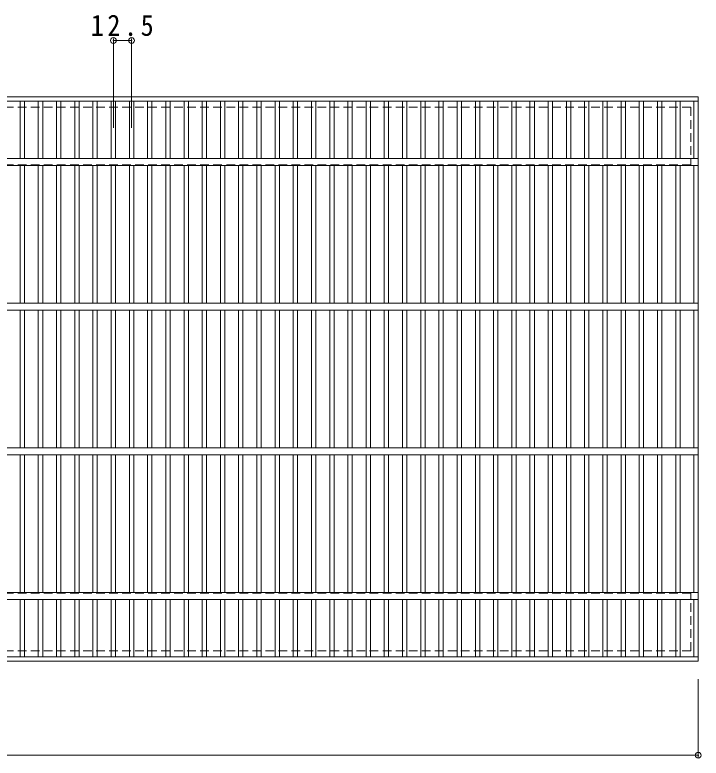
# Model space of a CAD drawing. Units: millimetres, scale not verified. Extents: x -799 to 892, y -682 to 563.
# Drawn here: x -272 to 202, y -60 to 454 of the extents above; entities that cross this region are included whole.
import ezdxf

# ---------------------------------------------------------------- set-up
doc = ezdxf.new("R2010")
doc.units = ezdxf.units.MM
doc.header["$LTSCALE"] = 5
doc.header["$PDMODE"] = 32
doc.header["$PDSIZE"] = 4
doc.linetypes.add('DASHED1', pattern=[1.8, 1.2, -0.6])
for name, color, linetype, lineweight in [('A-1_ピット', 2, 'Continuous', 9), ('A-2_蓋', 3, 'Continuous', 9), ('A-4_寸法', 7, 'Continuous', 9)]:
    doc.layers.add(name, color=color, linetype=linetype, lineweight=lineweight)
doc.styles.add('ＭＳ ゴシック', font='')
doc.styles.get('ＭＳ ゴシック').set_extended_font_data('MS Gothic')

msp = doc.modelspace()

# ---------------------------------------------------------------- linework, layer by layer
at = {"layer": 'A-1_ピット', "linetype": 'DASHED1'}
for p, q in [((-792.297, 350.205), (194.704, 350.205)), ((-792.297, 54.205), (194.704, 54.205))]:
    msp.add_line(p, q, dxfattribs=at)
for points in [[(-792.297, 390.205), (194.704, 390.205), (194.704, 350.205)], [(-792.297, 14.205), (194.704, 14.205), (194.704, 54.205)]]:
    msp.add_lwpolyline(points, dxfattribs=at)
at = {"layer": 'A-2_蓋'}
for p, q in [((-797.297, 397.205), (199.704, 397.205)), ((199.704, 397.205), (199.704, 7.205)), ((-797.297, 394.205), (199.704, 394.205)), ((-268.756, 394.205), (-268.756, 354.705)), ((-265.756, 394.205), (-265.756, 354.705)), ((-256.176, 394.205), (-256.176, 354.705)), ((-253.176, 394.205), (-253.176, 354.705)), ((-243.596, 394.205), (-243.596, 354.705)), ((-240.596, 394.205), (-240.596, 354.705)), ((-231.016, 394.205), (-231.016, 354.705)), ((-228.015, 394.205), (-228.015, 354.705)), ((-218.436, 394.205), (-218.436, 354.705)), ((-215.435, 394.205), (-215.435, 354.705)), ((-205.856, 394.205), (-205.856, 354.705)), ((-202.856, 394.205), (-202.856, 354.705)), ((-193.276, 394.205), (-193.276, 354.705)), ((-190.276, 394.205), (-190.276, 354.705)), ((-180.696, 394.205), (-180.696, 354.705)), ((-177.696, 394.205), (-177.696, 354.705)), ((-168.116, 394.205), (-168.116, 354.705)), ((-165.116, 394.205), (-165.116, 354.705)), ((-155.536, 394.205), (-155.536, 354.705)), ((-152.536, 394.205), (-152.536, 354.705)), ((-142.956, 394.205), (-142.956, 354.705)), ((-139.956, 394.205), (-139.956, 354.705)), ((-130.375, 394.205), (-130.375, 354.705)), ((-127.376, 394.205), (-127.376, 354.705)), ((-117.795, 394.205), (-117.795, 354.705)), ((-114.795, 394.205), (-114.795, 354.705)), ((-105.215, 394.205), (-105.215, 354.705)), ((-102.215, 394.205), (-102.215, 354.705)), ((-92.636, 394.205), (-92.636, 354.705)), ((-89.636, 394.205), (-89.636, 354.705)), ((-80.056, 394.205), (-80.056, 354.705)), ((-77.055, 394.205), (-77.055, 354.705)), ((-67.476, 394.205), (-67.476, 354.705)), ((-64.475, 394.205), (-64.475, 354.705)), ((-54.896, 394.205), (-54.896, 354.705)), ((-51.895, 394.205), (-51.895, 354.705)), ((-42.316, 394.205), (-42.316, 354.705)), ((-39.315, 394.205), (-39.315, 354.705)), ((-29.736, 394.205), (-29.736, 354.705)), ((-26.735, 394.205), (-26.735, 354.705)), ((-17.156, 394.205), (-17.156, 354.705)), ((-14.156, 394.205), (-14.156, 354.705)), ((-4.575, 394.205), (-4.575, 354.705)), ((-1.575, 394.205), (-1.575, 354.705)), ((8.005, 394.205), (8.005, 354.705)), ((11.005, 394.205), (11.005, 354.705)), ((20.585, 394.205), (20.585, 354.705)), ((23.585, 394.205), (23.585, 354.705)), ((33.165, 394.205), (33.165, 354.705)), ((36.165, 394.205), (36.165, 354.705)), ((45.744, 394.205), (45.744, 354.705)), ((48.744, 394.205), (48.744, 354.705)), ((58.324, 394.205), (58.324, 354.705)), ((61.324, 394.205), (61.324, 354.705)), ((70.904, 394.205), (70.904, 354.705)), ((73.904, 394.205), (73.904, 354.705)), ((83.484, 394.205), (83.484, 354.705)), ((86.484, 394.205), (86.484, 354.705)), ((96.064, 394.205), (96.064, 354.705)), ((99.064, 394.205), (99.064, 354.705)), ((108.644, 394.205), (108.644, 354.705)), ((111.644, 394.205), (111.644, 354.705)), ((121.225, 394.205), (121.225, 354.705)), ((124.225, 394.205), (124.225, 354.705)), ((133.805, 394.205), (133.805, 354.705)), ((136.805, 394.205), (136.805, 354.705)), ((146.385, 394.205), (146.385, 354.705)), ((149.385, 394.205), (149.385, 354.705)), ((158.965, 394.205), (158.965, 354.705)), ((161.964, 394.205), (161.964, 354.705)), ((171.545, 394.205), (171.545, 354.705)), ((174.545, 394.205), (174.545, 354.705)), ((184.125, 394.205), (184.125, 354.705)), ((187.124, 394.205), (187.124, 354.705)), ((196.705, 394.205), (196.705, 354.705)), ((-797.297, 354.705), (199.704, 354.705)), ((-797.297, 349.705), (199.704, 349.705)), ((-268.756, 349.705), (-268.756, 254.705)), ((-265.756, 349.705), (-265.756, 254.705)), ((-256.176, 349.705), (-256.176, 254.705)), ((-253.176, 349.705), (-253.176, 254.705)), ((-243.596, 349.705), (-243.596, 254.705)), ((-240.596, 349.705), (-240.596, 254.705)), ((-231.016, 349.705), (-231.016, 254.705)), ((-228.015, 349.705), (-228.015, 254.705)), ((-218.436, 349.705), (-218.436, 254.705)), ((-215.435, 349.705), (-215.435, 254.705)), ((-205.856, 349.705), (-205.856, 254.705)), ((-202.856, 349.705), (-202.856, 254.705)), ((-193.276, 349.705), (-193.276, 254.705)), ((-190.276, 349.705), (-190.276, 254.705)), ((-180.696, 349.705), (-180.696, 254.705)), ((-177.696, 349.705), (-177.696, 254.705)), ((-168.116, 349.705), (-168.116, 254.705)), ((-165.116, 349.705), (-165.116, 254.705)), ((-155.536, 349.705), (-155.536, 254.705)), ((-152.536, 349.705), (-152.536, 254.705)), ((-142.956, 349.705), (-142.956, 254.705)), ((-139.956, 349.705), (-139.956, 254.705)), ((-130.375, 349.705), (-130.375, 254.705)), ((-127.376, 349.705), (-127.376, 254.705)), ((-117.795, 349.705), (-117.795, 254.705)), ((-114.795, 349.705), (-114.795, 254.705)), ((-105.215, 349.705), (-105.215, 254.705)), ((-102.215, 349.705), (-102.215, 254.705)), ((-92.636, 349.705), (-92.636, 254.705)), ((-89.636, 349.705), (-89.636, 254.705)), ((-80.056, 349.705), (-80.056, 254.705)), ((-77.055, 349.705), (-77.055, 254.705)), ((-67.476, 349.705), (-67.476, 254.705)), ((-64.475, 349.705), (-64.475, 254.705)), ((-54.896, 349.705), (-54.896, 254.705)), ((-51.895, 349.705), (-51.895, 254.705)), ((-42.316, 349.705), (-42.316, 254.705)), ((-39.315, 349.705), (-39.315, 254.705)), ((-29.736, 349.705), (-29.736, 254.705)), ((-26.735, 349.705), (-26.735, 254.705)), ((-17.156, 349.705), (-17.156, 254.705)), ((-14.156, 349.705), (-14.156, 254.705)), ((-4.575, 349.705), (-4.575, 254.705)), ((-1.575, 349.705), (-1.575, 254.705)), ((8.005, 349.705), (8.005, 254.705)), ((11.005, 349.705), (11.005, 254.705)), ((20.585, 349.705), (20.585, 254.705)), ((23.585, 349.705), (23.585, 254.705)), ((33.165, 349.705), (33.165, 254.705)), ((36.165, 349.705), (36.165, 254.705)), ((45.744, 349.705), (45.744, 254.705)), ((48.744, 349.705), (48.744, 254.705)), ((58.324, 349.705), (58.324, 254.705)), ((61.324, 349.705), (61.324, 254.705)), ((70.904, 349.705), (70.904, 254.705)), ((73.904, 349.705), (73.904, 254.705)), ((83.484, 349.705), (83.484, 254.705)), ((86.484, 349.705), (86.484, 254.705)), ((96.064, 349.705), (96.064, 254.705)), ((99.064, 349.705), (99.064, 254.705)), ((108.644, 349.705), (108.644, 254.705)), ((111.644, 349.705), (111.644, 254.705)), ((121.225, 349.705), (121.225, 254.705)), ((124.225, 349.705), (124.225, 254.705)), ((133.805, 349.705), (133.805, 254.705)), ((136.805, 349.705), (136.805, 254.705)), ((146.385, 349.705), (146.385, 254.705)), ((149.385, 349.705), (149.385, 254.705)), ((158.965, 349.705), (158.965, 254.705)), ((161.964, 349.705), (161.964, 254.705)), ((171.545, 349.705), (171.545, 254.705)), ((174.545, 349.705), (174.545, 254.705)), ((184.125, 349.705), (184.125, 254.705)), ((187.124, 349.705), (187.124, 254.705)), ((196.705, 349.705), (196.705, 254.705)), ((-797.297, 254.705), (199.704, 254.705)), ((-797.297, 249.705), (199.704, 249.705)), ((-268.756, 249.705), (-268.756, 154.705)), ((-265.756, 249.705), (-265.756, 154.705)), ((-256.176, 249.705), (-256.176, 154.705)), ((-253.176, 249.705), (-253.176, 154.705)), ((-243.596, 249.705), (-243.596, 154.705)), ((-240.596, 249.705), (-240.596, 154.705)), ((-231.016, 249.705), (-231.016, 154.705)), ((-228.015, 249.705), (-228.015, 154.705)), ((-218.436, 249.705), (-218.436, 154.705)), ((-215.435, 249.705), (-215.435, 154.705)), ((-205.856, 249.705), (-205.856, 154.705)), ((-202.856, 249.705), (-202.856, 154.705)), ((-193.276, 249.705), (-193.276, 154.705)), ((-190.276, 249.705), (-190.276, 154.705)), ((-180.696, 249.705), (-180.696, 154.705)), ((-177.696, 249.705), (-177.696, 154.705)), ((-168.116, 249.705), (-168.116, 154.705)), ((-165.116, 249.705), (-165.116, 154.705)), ((-155.536, 249.705), (-155.536, 154.705)), ((-152.536, 249.705), (-152.536, 154.705)), ((-142.956, 249.705), (-142.956, 154.705)), ((-139.956, 249.705), (-139.956, 154.705)), ((-130.375, 249.705), (-130.375, 154.705)), ((-127.376, 249.705), (-127.376, 154.705)), ((-117.795, 249.705), (-117.795, 154.705)), ((-114.795, 249.705), (-114.795, 154.705)), ((-105.215, 249.705), (-105.215, 154.705)), ((-102.215, 249.705), (-102.215, 154.705)), ((-92.636, 249.705), (-92.636, 154.705)), ((-89.636, 249.705), (-89.636, 154.705)), ((-80.056, 249.705), (-80.056, 154.705)), ((-77.055, 249.705), (-77.055, 154.705)), ((-67.476, 249.705), (-67.476, 154.705)), ((-64.475, 249.705), (-64.475, 154.705)), ((-54.896, 249.705), (-54.896, 154.705)), ((-51.895, 249.705), (-51.895, 154.705)), ((-42.316, 249.705), (-42.316, 154.705)), ((-39.315, 249.705), (-39.315, 154.705)), ((-29.736, 249.705), (-29.736, 154.705)), ((-26.735, 249.705), (-26.735, 154.705)), ((-17.156, 249.705), (-17.156, 154.705)), ((-14.156, 249.705), (-14.156, 154.705)), ((-4.575, 249.705), (-4.575, 154.705)), ((-1.575, 249.705), (-1.575, 154.705)), ((8.005, 249.705), (8.005, 154.705)), ((11.005, 249.705), (11.005, 154.705)), ((20.585, 249.705), (20.585, 154.705)), ((23.585, 249.705), (23.585, 154.705)), ((33.165, 249.705), (33.165, 154.705)), ((36.165, 249.705), (36.165, 154.705)), ((45.744, 249.705), (45.744, 154.705)), ((48.744, 249.705), (48.744, 154.705)), ((58.324, 249.705), (58.324, 154.705)), ((61.324, 249.705), (61.324, 154.705)), ((70.904, 249.705), (70.904, 154.705)), ((73.904, 249.705), (73.904, 154.705)), ((83.484, 249.705), (83.484, 154.705)), ((86.484, 249.705), (86.484, 154.705)), ((96.064, 249.705), (96.064, 154.705)), ((99.064, 249.705), (99.064, 154.705)), ((108.644, 249.705), (108.644, 154.705)), ((111.644, 249.705), (111.644, 154.705)), ((121.225, 249.705), (121.225, 154.705)), ((124.225, 249.705), (124.225, 154.705)), ((133.805, 249.705), (133.805, 154.705)), ((136.805, 249.705), (136.805, 154.705)), ((146.385, 249.705), (146.385, 154.705)), ((149.385, 249.705), (149.385, 154.705)), ((158.965, 249.705), (158.965, 154.705)), ((161.964, 249.705), (161.964, 154.705)), ((171.545, 249.705), (171.545, 154.705)), ((174.545, 249.705), (174.545, 154.705)), ((184.125, 249.705), (184.125, 154.705)), ((187.124, 249.705), (187.124, 154.705)), ((196.705, 249.705), (196.705, 154.705)), ((-797.297, 154.705), (199.704, 154.705)), ((-797.297, 149.705), (199.704, 149.705)), ((-268.756, 149.705), (-268.756, 54.705)), ((-265.756, 149.705), (-265.756, 54.705)), ((-256.176, 149.705), (-256.176, 54.705)), ((-253.176, 149.705), (-253.176, 54.705)), ((-243.596, 149.705), (-243.596, 54.705)), ((-240.596, 149.705), (-240.596, 54.705)), ((-231.016, 149.705), (-231.016, 54.705)), ((-228.015, 149.705), (-228.015, 54.705)), ((-218.436, 149.705), (-218.436, 54.705)), ((-215.435, 149.705), (-215.435, 54.705)), ((-205.856, 149.705), (-205.856, 54.705)), ((-202.856, 149.705), (-202.856, 54.705)), ((-193.276, 149.705), (-193.276, 54.705)), ((-190.276, 149.705), (-190.276, 54.705)), ((-180.696, 149.705), (-180.696, 54.705)), ((-177.696, 149.705), (-177.696, 54.705)), ((-168.116, 149.705), (-168.116, 54.705)), ((-165.116, 149.705), (-165.116, 54.705)), ((-155.536, 149.705), (-155.536, 54.705)), ((-152.536, 149.705), (-152.536, 54.705)), ((-142.956, 149.705), (-142.956, 54.705)), ((-139.956, 149.705), (-139.956, 54.705)), ((-130.375, 149.705), (-130.375, 54.705)), ((-127.376, 149.705), (-127.376, 54.705)), ((-117.795, 149.705), (-117.795, 54.705)), ((-114.795, 149.705), (-114.795, 54.705)), ((-105.215, 149.705), (-105.215, 54.705)), ((-102.215, 149.705), (-102.215, 54.705)), ((-92.636, 149.705), (-92.636, 54.705)), ((-89.636, 149.705), (-89.636, 54.705)), ((-80.056, 149.705), (-80.056, 54.705)), ((-77.055, 149.705), (-77.055, 54.705)), ((-67.476, 149.705), (-67.476, 54.705)), ((-64.475, 149.705), (-64.475, 54.705)), ((-54.896, 149.705), (-54.896, 54.705)), ((-51.895, 149.705), (-51.895, 54.705)), ((-42.316, 149.705), (-42.316, 54.705)), ((-39.315, 149.705), (-39.315, 54.705)), ((-29.736, 149.705), (-29.736, 54.705)), ((-26.735, 149.705), (-26.735, 54.705)), ((-17.156, 149.705), (-17.156, 54.705)), ((-14.156, 149.705), (-14.156, 54.705)), ((-4.575, 149.705), (-4.575, 54.705)), ((-1.575, 149.705), (-1.575, 54.705)), ((8.005, 149.705), (8.005, 54.705)), ((11.005, 149.705), (11.005, 54.705)), ((20.585, 149.705), (20.585, 54.705)), ((23.585, 149.705), (23.585, 54.705)), ((33.165, 149.705), (33.165, 54.705)), ((36.165, 149.705), (36.165, 54.705)), ((45.744, 149.705), (45.744, 54.705)), ((48.744, 149.705), (48.744, 54.705)), ((58.324, 149.705), (58.324, 54.705)), ((61.324, 149.705), (61.324, 54.705)), ((70.904, 149.705), (70.904, 54.705)), ((73.904, 149.705), (73.904, 54.705)), ((83.484, 149.705), (83.484, 54.705)), ((86.484, 149.705), (86.484, 54.705)), ((96.064, 149.705), (96.064, 54.705)), ((99.064, 149.705), (99.064, 54.705)), ((108.644, 149.705), (108.644, 54.705)), ((111.644, 149.705), (111.644, 54.705)), ((121.225, 149.705), (121.225, 54.705)), ((124.225, 149.705), (124.225, 54.705)), ((133.805, 149.705), (133.805, 54.705)), ((136.805, 149.705), (136.805, 54.705)), ((146.385, 149.705), (146.385, 54.705)), ((149.385, 149.705), (149.385, 54.705)), ((158.965, 149.705), (158.965, 54.705)), ((161.964, 149.705), (161.964, 54.705)), ((171.545, 149.705), (171.545, 54.705)), ((174.545, 149.705), (174.545, 54.705)), ((184.125, 149.705), (184.125, 54.705)), ((187.124, 149.705), (187.124, 54.705)), ((196.705, 149.705), (196.705, 54.705)), ((-797.297, 54.705), (199.704, 54.705)), ((-797.297, 49.705), (199.704, 49.705)), ((-268.756, 49.705), (-268.756, 10.205)), ((-265.756, 49.705), (-265.756, 10.205)), ((-256.176, 49.705), (-256.176, 10.205)), ((-253.176, 49.705), (-253.176, 10.205)), ((-243.596, 49.705), (-243.596, 10.205)), ((-240.596, 49.705), (-240.596, 10.205)), ((-231.016, 49.705), (-231.016, 10.205)), ((-228.015, 49.705), (-228.015, 10.205)), ((-218.436, 49.705), (-218.436, 10.205)), ((-215.435, 49.705), (-215.435, 10.205)), ((-205.856, 49.705), (-205.856, 10.205)), ((-202.856, 49.705), (-202.856, 10.205)), ((-193.276, 49.705), (-193.276, 10.205)), ((-190.276, 49.705), (-190.276, 10.205)), ((-180.696, 49.705), (-180.696, 10.205)), ((-177.696, 49.705), (-177.696, 10.205)), ((-168.116, 49.705), (-168.116, 10.205)), ((-165.116, 49.705), (-165.116, 10.205)), ((-155.536, 49.705), (-155.536, 10.205)), ((-152.536, 49.705), (-152.536, 10.205)), ((-142.956, 49.705), (-142.956, 10.205)), ((-139.956, 49.705), (-139.956, 10.205)), ((-130.375, 49.705), (-130.375, 10.205)), ((-127.376, 49.705), (-127.376, 10.205)), ((-117.795, 49.705), (-117.795, 10.205)), ((-114.795, 49.705), (-114.795, 10.205)), ((-105.215, 49.705), (-105.215, 10.205)), ((-102.215, 49.705), (-102.215, 10.205)), ((-92.636, 49.705), (-92.636, 10.205)), ((-89.636, 49.705), (-89.636, 10.205)), ((-80.056, 49.705), (-80.056, 10.205)), ((-77.055, 49.705), (-77.055, 10.205)), ((-67.476, 49.705), (-67.476, 10.205)), ((-64.475, 49.705), (-64.475, 10.205)), ((-54.896, 49.705), (-54.896, 10.205)), ((-51.895, 49.705), (-51.895, 10.205)), ((-42.316, 49.705), (-42.316, 10.205)), ((-39.315, 49.705), (-39.315, 10.205)), ((-29.736, 49.705), (-29.736, 10.205)), ((-26.735, 49.705), (-26.735, 10.205)), ((-17.156, 49.705), (-17.156, 10.205)), ((-14.156, 49.705), (-14.156, 10.205)), ((-4.575, 49.705), (-4.575, 10.205)), ((-1.575, 49.705), (-1.575, 10.205)), ((8.005, 49.705), (8.005, 10.205)), ((11.005, 49.705), (11.005, 10.205)), ((20.585, 49.705), (20.585, 10.205)), ((23.585, 49.705), (23.585, 10.205)), ((33.165, 49.705), (33.165, 10.205)), ((36.165, 49.705), (36.165, 10.205)), ((45.744, 49.705), (45.744, 10.205)), ((48.744, 49.705), (48.744, 10.205)), ((58.324, 49.705), (58.324, 10.205)), ((61.324, 49.705), (61.324, 10.205)), ((70.904, 49.705), (70.904, 10.205)), ((73.904, 49.705), (73.904, 10.205)), ((83.484, 49.705), (83.484, 10.205)), ((86.484, 49.705), (86.484, 10.205)), ((96.064, 49.705), (96.064, 10.205)), ((99.064, 49.705), (99.064, 10.205)), ((108.644, 49.705), (108.644, 10.205)), ((111.644, 49.705), (111.644, 10.205)), ((121.225, 49.705), (121.225, 10.205)), ((124.225, 49.705), (124.225, 10.205)), ((133.805, 49.705), (133.805, 10.205)), ((136.805, 49.705), (136.805, 10.205)), ((146.385, 49.705), (146.385, 10.205)), ((149.385, 49.705), (149.385, 10.205)), ((158.965, 49.705), (158.965, 10.205)), ((161.964, 49.705), (161.964, 10.205)), ((171.545, 49.705), (171.545, 10.205)), ((174.545, 49.705), (174.545, 10.205)), ((184.125, 49.705), (184.125, 10.205)), ((187.124, 49.705), (187.124, 10.205)), ((196.705, 49.705), (196.705, 10.205)), ((199.704, 10.205), (-797.297, 10.205)), ((199.704, 7.205), (-797.297, 7.205))]:
    msp.add_line(p, q, dxfattribs=at)
at = {"layer": 'A-4_寸法'}
for p, q in [((-204.356, 375.757), (-204.356, 437.72)), ((-191.776, 375.757), (-191.776, 437.72)), ((-204.356, 436.22), (-191.776, 436.22)), ((199.704, -5.295), (199.704, -59.405)), ((-797.297, -57.905), (199.704, -57.905))]:
    msp.add_line(p, q, dxfattribs=at)
for p in [(-204.356, 436.22), (-191.776, 436.22), (199.704, -57.905)]:
    msp.add_point(p, dxfattribs=at)

# ---------------------------------------------------------------- texts
at = {"layer": 'A-4_寸法', "color": 2, "insert": (-219.941, 439.22), "char_height": 14.66, "attachment_point": 7, "style": 'ＭＳ ゴシック'}
msp.add_mtext('\\T1.28;\\W0.9;12.5', dxfattribs=at)

doc.saveas('drawing.dxf')
